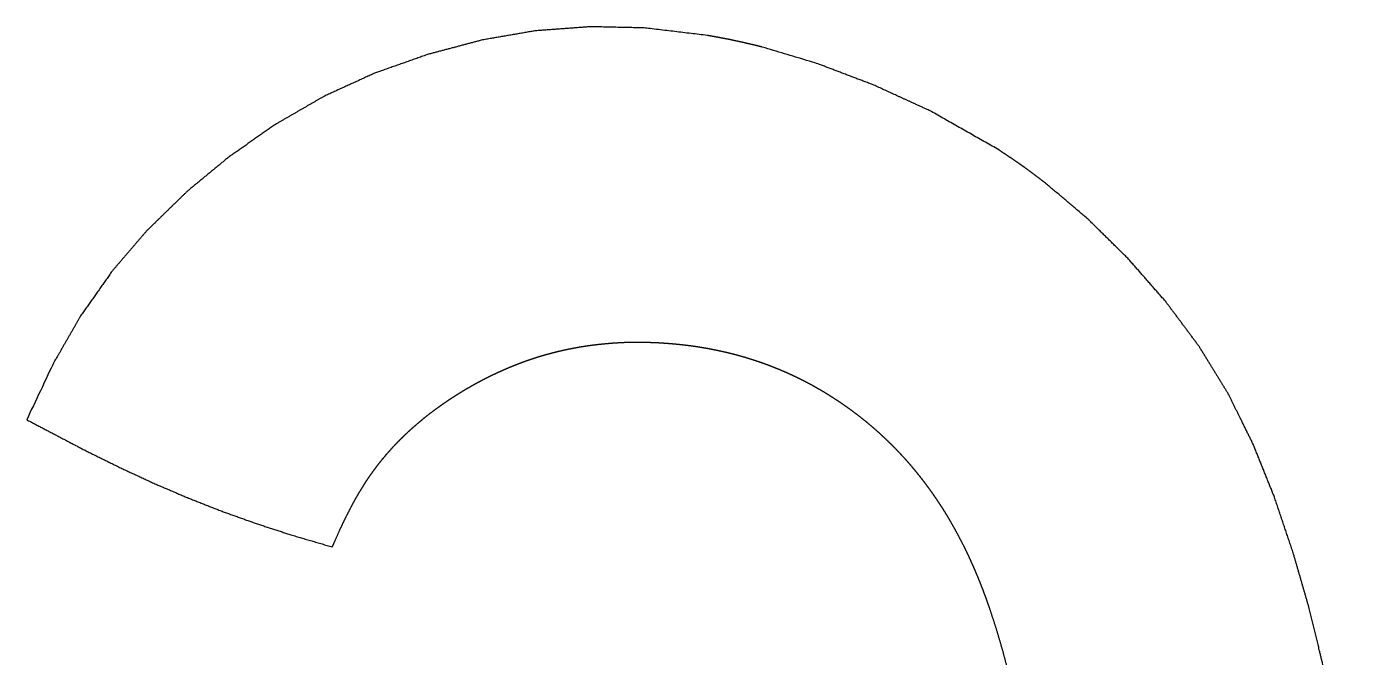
# Model space of a CAD drawing. Header units: feet. Extents: x 3.9 to 4.35, y 0.02 to 1.11.
# Drawn here: x 4.088 to 4.3469, y 0.9882 to 1.1102 of the extents above; entities that cross this region are included whole.
import ezdxf

# ---------------------------------------------------------------- set-up
doc = ezdxf.new("R2010")
doc.units = ezdxf.units.FT
doc.header["$MEASUREMENT"] = 0
doc.layers.add('Standard', color=178, linetype='Continuous', true_color=0x000000)

msp = doc.modelspace()

# ---------------------------------------------------------------- linework, layer by layer
at = {"layer": 'Standard'}
for points, knots in [([(4.21984, 1.10856), (4.21377, 1.10928), (4.2077, 1.11001), (4.20245, 1.11013), (4.19719, 1.11024), (4.19186, 1.10985), (4.18652, 1.10945), (4.1814, 1.10857), (4.17629, 1.10769), (4.17102, 1.10629), (4.16574, 1.10489), (4.16061, 1.10308), (4.15547, 1.10127), (4.15057, 1.09904), (4.14567, 1.09681), (4.141, 1.09411), (4.13632, 1.09141), (4.13168, 1.08817), (4.12705, 1.08493), (4.12311, 1.08167), (4.11916, 1.07842), (4.1152, 1.07456), (4.11124, 1.0707), (4.10792, 1.06683), (4.10461, 1.06297), (4.10154, 1.05861), (4.09847, 1.05424), (4.09584, 1.04967), (4.09321, 1.04509), (4.09063, 1.03963), (4.08804, 1.03417)], [192, 192, 192, 194.18018, 194.18018, 202.900901, 202.900901, 214.891892, 214.891892, 225.792793, 225.792793, 233.423423, 233.423423, 238.873874, 238.873874, 249.774775, 249.774775, 259.585586, 259.585586, 266.126126, 266.126126, 272.666667, 272.666667, 282.477477, 282.477477, 291.198198, 291.198198, 302.099099, 302.099099, 311.90991, 311.90991, 313, 313, 313]), ([(4.21984, 1.10856, 0.10032), (4.21377, 1.10928, 0.10032), (4.2077, 1.11001, 0.10032), (4.20245, 1.11013, 0.10032), (4.19719, 1.11024, 0.10032), (4.19186, 1.10985, 0.10032), (4.18652, 1.10945, 0.10032), (4.1814, 1.10857, 0.10032), (4.17629, 1.10769, 0.10032), (4.17102, 1.10629, 0.10032), (4.16574, 1.10489, 0.10032), (4.16061, 1.10308, 0.10032), (4.15547, 1.10127, 0.10032), (4.15057, 1.09904, 0.10032), (4.14567, 1.09681, 0.10032), (4.141, 1.09411, 0.10032), (4.13632, 1.09141, 0.10032), (4.13168, 1.08817, 0.10032), (4.12705, 1.08493, 0.10032), (4.12311, 1.08167, 0.10032), (4.11916, 1.07842, 0.10032), (4.1152, 1.07456, 0.10032), (4.11124, 1.0707, 0.10032), (4.10792, 1.06683, 0.10032), (4.10461, 1.06297, 0.10032), (4.10154, 1.05861, 0.10032), (4.09847, 1.05424, 0.10032), (4.09584, 1.04967, 0.10032), (4.09321, 1.04509, 0.10032), (4.09063, 1.03963, 0.10032), (4.08804, 1.03417, 0.10032)], [192, 192, 192, 194.18018, 194.18018, 202.900901, 202.900901, 214.891892, 214.891892, 225.792793, 225.792793, 233.423423, 233.423423, 238.873874, 238.873874, 249.774775, 249.774775, 259.585586, 259.585586, 266.126126, 266.126126, 272.666667, 272.666667, 282.477477, 282.477477, 291.198198, 291.198198, 302.099099, 302.099099, 311.90991, 311.90991, 313, 313, 313]), ([(4.22411, 1.10777), (4.22304, 1.10797), (4.22198, 1.10818), (4.22091, 1.10837), (4.21984, 1.10856)], [190, 190, 190, 191, 191, 192, 192, 192]), ([(4.22411, 1.10777, 0.10032), (4.22304, 1.10797, 0.10032), (4.22198, 1.10818, 0.10032), (4.22091, 1.10837, 0.10032), (4.21984, 1.10856, 0.10032)], [190, 190, 190, 191, 191, 192, 192, 192]), ([(4.23048, 1.10631), (4.22942, 1.10657), (4.22836, 1.10683), (4.2273, 1.10707), (4.22624, 1.10731), (4.22518, 1.10754), (4.22411, 1.10777)], [187, 187, 187, 188, 188, 189, 189, 190, 190, 190]), ([(4.23048, 1.10631, 0.10032), (4.22942, 1.10657, 0.10032), (4.22836, 1.10683, 0.10032), (4.2273, 1.10707, 0.10032), (4.22624, 1.10731, 0.10032), (4.22518, 1.10754, 0.10032), (4.22411, 1.10777, 0.10032)], [187, 187, 187, 188, 188, 189, 189, 190, 190, 190]), ([(4.27626, 1.08642), (4.26959, 1.09021), (4.26293, 1.09399), (4.25746, 1.09649), (4.25199, 1.09898), (4.24648, 1.10107), (4.24096, 1.10317), (4.23572, 1.10474), (4.23048, 1.10631)], [164, 164, 164, 168.6, 168.6, 176.266667, 176.266667, 185.466667, 185.466667, 187, 187, 187]), ([(4.27626, 1.08642, 0.10032), (4.26959, 1.09021, 0.10032), (4.26293, 1.09399, 0.10032), (4.25746, 1.09649, 0.10032), (4.25199, 1.09898, 0.10032), (4.24648, 1.10107, 0.10032), (4.24096, 1.10317, 0.10032), (4.23572, 1.10474, 0.10032), (4.23048, 1.10631, 0.10032)], [164, 164, 164, 168.6, 168.6, 176.266667, 176.266667, 185.466667, 185.466667, 187, 187, 187]), ([(4.28514, 1.08011), (4.28427, 1.08077), (4.28341, 1.08143), (4.28254, 1.08208), (4.28166, 1.08272), (4.28122, 1.08304), (4.28077, 1.08335), (4.28033, 1.08367), (4.27988, 1.08398), (4.27898, 1.0846), (4.27808, 1.08521), (4.27717, 1.08581), (4.27626, 1.08642)], [158, 158, 158, 159, 159, 160, 160, 161, 161, 162, 162, 163, 163, 164, 164, 164]), ([(4.28514, 1.08011, 0.10032), (4.28427, 1.08077, 0.10032), (4.28341, 1.08143, 0.10032), (4.28254, 1.08208, 0.10032), (4.28166, 1.08272, 0.10032), (4.28122, 1.08304, 0.10032), (4.28077, 1.08335, 0.10032), (4.28033, 1.08367, 0.10032), (4.27988, 1.08398, 0.10032), (4.27898, 1.0846, 0.10032), (4.27808, 1.08521, 0.10032), (4.27717, 1.08581, 0.10032), (4.27626, 1.08642, 0.10032)], [158, 158, 158, 159, 159, 160, 160, 161, 161, 162, 162, 163, 163, 164, 164, 164]), ([(4.34141, 0.82256), (4.34316, 0.84209), (4.34491, 0.86161), (4.34544, 0.87085), (4.34597, 0.88009), (4.34624, 0.88777), (4.3465, 0.89546), (4.34669, 0.90469), (4.34687, 0.91393), (4.34677, 0.92077), (4.34666, 0.92762), (4.34626, 0.93441), (4.34585, 0.9412), (4.34533, 0.94641), (4.34481, 0.95162), (4.34413, 0.95681), (4.34345, 0.962), (4.34254, 0.9677), (4.34162, 0.9734), (4.34033, 0.98008), (4.33903, 0.98677), (4.3377, 0.99225), (4.33637, 0.99774), (4.3348, 1.00317), (4.33322, 1.00861), (4.33143, 1.01391), (4.32964, 1.01922), (4.32759, 1.02432), (4.32554, 1.02942), (4.32312, 1.03431), (4.3207, 1.0392), (4.31788, 1.0438), (4.31505, 1.04839), (4.3118, 1.05275), (4.30855, 1.0571), (4.30493, 1.06123), (4.30131, 1.06536), (4.29739, 1.06922), (4.29347, 1.07308), (4.2893, 1.0766), (4.28514, 1.08011)], [78, 78, 78, 80.105263, 80.105263, 82.210526, 82.210526, 83.263158, 83.263158, 85.368421, 85.368421, 88.526316, 88.526316, 91.684211, 91.684211, 94.842105, 94.842105, 98, 98, 100.105263, 100.105263, 103.263158, 103.263158, 108.526316, 108.526316, 112.736842, 112.736842, 116.947368, 116.947368, 122.210526, 122.210526, 129.578947, 129.578947, 140.105263, 140.105263, 146.421053, 146.421053, 151.684211, 151.684211, 156.947368, 156.947368, 158, 158, 158]), ([(4.34141, 0.82256, 0.10032), (4.34316, 0.84209, 0.10032), (4.34491, 0.86161, 0.10032), (4.34544, 0.87085, 0.10032), (4.34597, 0.88009, 0.10032), (4.34624, 0.88777, 0.10032), (4.3465, 0.89546, 0.10032), (4.34669, 0.90469, 0.10032), (4.34687, 0.91393, 0.10032), (4.34677, 0.92077, 0.10032), (4.34666, 0.92762, 0.10032), (4.34626, 0.93441, 0.10032), (4.34585, 0.9412, 0.10032), (4.34533, 0.94641, 0.10032), (4.34481, 0.95162, 0.10032), (4.34413, 0.95681, 0.10032), (4.34345, 0.962, 0.10032), (4.34254, 0.9677, 0.10032), (4.34162, 0.9734, 0.10032), (4.34033, 0.98008, 0.10032), (4.33903, 0.98677, 0.10032), (4.3377, 0.99225, 0.10032), (4.33637, 0.99774, 0.10032), (4.3348, 1.00317, 0.10032), (4.33322, 1.00861, 0.10032), (4.33143, 1.01391, 0.10032), (4.32964, 1.01922, 0.10032), (4.32759, 1.02432, 0.10032), (4.32554, 1.02942, 0.10032), (4.32312, 1.03431, 0.10032), (4.3207, 1.0392, 0.10032), (4.31788, 1.0438, 0.10032), (4.31505, 1.04839, 0.10032), (4.3118, 1.05275, 0.10032), (4.30855, 1.0571, 0.10032), (4.30493, 1.06123, 0.10032), (4.30131, 1.06536, 0.10032), (4.29739, 1.06922, 0.10032), (4.29347, 1.07308, 0.10032), (4.2893, 1.0766, 0.10032), (4.28514, 1.08011, 0.10032)], [78, 78, 78, 80.105263, 80.105263, 82.210526, 82.210526, 83.263158, 83.263158, 85.368421, 85.368421, 88.526316, 88.526316, 91.684211, 91.684211, 94.842105, 94.842105, 98, 98, 100.105263, 100.105263, 103.263158, 103.263158, 108.526316, 108.526316, 112.736842, 112.736842, 116.947368, 116.947368, 122.210526, 122.210526, 129.578947, 129.578947, 140.105263, 140.105263, 146.421053, 146.421053, 151.684211, 151.684211, 156.947368, 156.947368, 158, 158, 158]), ([(4.19776, 1.04865), (4.19835, 1.04872), (4.19895, 1.04879), (4.19955, 1.04885), (4.20015, 1.04891)], [368, 368, 368, 369, 369, 370, 370, 370]), ([(4.19776, 1.04865, 0.10032), (4.19835, 1.04872, 0.10032), (4.19895, 1.04879, 0.10032), (4.19955, 1.04885, 0.10032), (4.20015, 1.04891, 0.10032)], [368, 368, 368, 369, 369, 370, 370, 370]), ([(4.20015, 1.04891), (4.20075, 1.04896), (4.20135, 1.04901), (4.20195, 1.04905), (4.20255, 1.04909)], [370, 370, 370, 371, 371, 372, 372, 372]), ([(4.20015, 1.04891, 0.10032), (4.20075, 1.04896, 0.10032), (4.20135, 1.04901, 0.10032), (4.20195, 1.04905, 0.10032), (4.20255, 1.04909, 0.10032)], [370, 370, 370, 371, 371, 372, 372, 372]), ([(4.17815, 1.0428), (4.1787, 1.04306), (4.17925, 1.04332), (4.17981, 1.04357), (4.18036, 1.04382)], [351, 351, 351, 352, 352, 353, 353, 353]), ([(4.17815, 1.0428, 0.10032), (4.1787, 1.04306, 0.10032), (4.17925, 1.04332, 0.10032), (4.17981, 1.04357, 0.10032), (4.18036, 1.04382, 0.10032)], [351, 351, 351, 352, 352, 353, 353, 353]), ([(4.26242, 1.0213), (4.26283, 1.02074), (4.26323, 1.02018), (4.26362, 1.01962), (4.26402, 1.01905)], [32, 32, 32, 33, 33, 34, 34, 34]), ([(4.26242, 1.0213, 0.10032), (4.26283, 1.02074, 0.10032), (4.26323, 1.02018, 0.10032), (4.26362, 1.01962, 0.10032), (4.26402, 1.01905, 0.10032)], [32, 32, 32, 33, 33, 34, 34, 34]), ([(4.26553, 1.01675), (4.26589, 1.01616), (4.26625, 1.01557), (4.2666, 1.01498), (4.26696, 1.01439)], [36, 36, 36, 37, 37, 38, 38, 38]), ([(4.26553, 1.01675, 0.10032), (4.26589, 1.01616, 0.10032), (4.26625, 1.01557, 0.10032), (4.2666, 1.01498, 0.10032), (4.26696, 1.01439, 0.10032)], [36, 36, 36, 37, 37, 38, 38, 38]), ([(4.14723, 1.00954), (4.14746, 1.01007), (4.14768, 1.01059), (4.14822, 1.0118), (4.14875, 1.01301)], [321, 321, 321, 322, 322, 323, 323, 323]), ([(4.14723, 1.00954, 0.10032), (4.14746, 1.01007, 0.10032), (4.14768, 1.01059, 0.10032), (4.14822, 1.0118, 0.10032), (4.14875, 1.01301, 0.10032)], [321, 321, 321, 322, 322, 323, 323, 323])]:
    msp.add_open_spline(points, degree=2, knots=knots, dxfattribs=at)
for points in [[(4.21984, 1.10856), (4.21984, 1.10856, 0.05016), (4.21984, 1.10856, 0.10032)], [(4.22411, 1.10777), (4.22411, 1.10777, 0.05016), (4.22411, 1.10777, 0.10032)], [(4.23048, 1.10631), (4.23048, 1.10631, 0.05016), (4.23048, 1.10631, 0.10032)], [(4.27626, 1.08642), (4.27626, 1.08642, 0.05016), (4.27626, 1.08642, 0.10032)], [(4.28514, 1.08011), (4.28514, 1.08011, 0.05016), (4.28514, 1.08011, 0.10032)], [(4.1942, 1.04809), (4.19479, 1.0482), (4.19538, 1.0483)], [(4.1942, 1.04809, 0.10032), (4.19479, 1.0482, 0.10032), (4.19538, 1.0483, 0.10032)], [(4.19538, 1.0483), (4.19597, 1.04839), (4.19657, 1.04849)], [(4.19538, 1.0483, 0.10032), (4.19597, 1.04839, 0.10032), (4.19657, 1.04849, 0.10032)], [(4.19538, 1.0483), (4.19538, 1.0483, 0.05016), (4.19538, 1.0483, 0.10032)], [(4.19657, 1.04849), (4.19716, 1.04857), (4.19776, 1.04865)], [(4.19657, 1.04849, 0.10032), (4.19716, 1.04857, 0.10032), (4.19776, 1.04865, 0.10032)], [(4.19657, 1.04849), (4.19657, 1.04849, 0.05016), (4.19657, 1.04849, 0.10032)], [(4.19776, 1.04865), (4.19776, 1.04865, 0.05016), (4.19776, 1.04865, 0.10032)], [(4.20015, 1.04891), (4.20015, 1.04891, 0.05016), (4.20015, 1.04891, 0.10032)], [(4.20255, 1.04909), (4.20315, 1.04912), (4.20375, 1.04915)], [(4.20255, 1.04909, 0.10032), (4.20315, 1.04912, 0.10032), (4.20375, 1.04915, 0.10032)], [(4.20255, 1.04909), (4.20255, 1.04909, 0.05016), (4.20255, 1.04909, 0.10032)], [(4.20375, 1.04915), (4.20435, 1.04916), (4.20495, 1.04918)], [(4.20375, 1.04915, 0.10032), (4.20435, 1.04916, 0.10032), (4.20495, 1.04918, 0.10032)], [(4.20375, 1.04915), (4.20375, 1.04915, 0.05016), (4.20375, 1.04915, 0.10032)], [(4.20495, 1.04918), (4.20565, 1.04919), (4.20635, 1.0492)], [(4.20495, 1.04918, 0.10032), (4.20565, 1.04919, 0.10032), (4.20635, 1.0492, 0.10032)], [(4.20495, 1.04918), (4.20495, 1.04918, 0.05016), (4.20495, 1.04918, 0.10032)], [(4.20635, 1.0492), (4.20635, 1.0492, 0.05016), (4.20635, 1.0492, 0.10032)], [(4.20635, 1.0492), (4.20705, 1.04919), (4.20774, 1.04918)], [(4.20635, 1.0492, 0.10032), (4.20705, 1.04919, 0.10032), (4.20774, 1.04918, 0.10032)], [(4.20774, 1.04918), (4.20774, 1.04918, 0.05016), (4.20774, 1.04918, 0.10032)], [(4.20774, 1.04918), (4.20844, 1.04916), (4.20914, 1.04914)], [(4.20774, 1.04918, 0.10032), (4.20844, 1.04916, 0.10032), (4.20914, 1.04914, 0.10032)], [(4.20914, 1.04914), (4.20914, 1.04914, 0.05016), (4.20914, 1.04914, 0.10032)], [(4.20914, 1.04914), (4.20984, 1.04911), (4.21054, 1.04908)], [(4.20914, 1.04914, 0.10032), (4.20984, 1.04911, 0.10032), (4.21054, 1.04908, 0.10032)], [(4.21054, 1.04908), (4.21054, 1.04908, 0.05016), (4.21054, 1.04908, 0.10032)], [(4.21054, 1.04908), (4.2113, 1.04903), (4.21205, 1.04898)], [(4.21054, 1.04908, 0.10032), (4.2113, 1.04903, 0.10032), (4.21205, 1.04898, 0.10032)], [(4.21205, 1.04898), (4.21205, 1.04898, 0.05016), (4.21205, 1.04898, 0.10032)], [(4.21205, 1.04898), (4.21281, 1.04891), (4.21356, 1.04885)], [(4.21205, 1.04898, 0.10032), (4.21281, 1.04891, 0.10032), (4.21356, 1.04885, 0.10032)], [(4.21356, 1.04885), (4.21356, 1.04885, 0.05016), (4.21356, 1.04885, 0.10032)], [(4.21356, 1.04885), (4.21432, 1.04877), (4.21507, 1.04869)], [(4.21356, 1.04885, 0.10032), (4.21432, 1.04877, 0.10032), (4.21507, 1.04869, 0.10032)], [(4.21507, 1.04869), (4.21507, 1.04869, 0.05016), (4.21507, 1.04869, 0.10032)], [(4.21507, 1.04869), (4.21582, 1.0486), (4.21658, 1.04851)], [(4.21507, 1.04869, 0.10032), (4.21582, 1.0486, 0.10032), (4.21658, 1.04851, 0.10032)], [(4.21658, 1.04851), (4.21658, 1.04851, 0.05016), (4.21658, 1.04851, 0.10032)], [(4.21658, 1.04851), (4.21738, 1.04839), (4.21818, 1.04828)], [(4.21658, 1.04851, 0.10032), (4.21738, 1.04839, 0.10032), (4.21818, 1.04828, 0.10032)], [(4.21818, 1.04828), (4.21818, 1.04828, 0.05016), (4.21818, 1.04828, 0.10032)], [(4.21818, 1.04828), (4.21898, 1.04814), (4.21978, 1.04801)], [(4.21818, 1.04828, 0.10032), (4.21898, 1.04814, 0.10032), (4.21978, 1.04801, 0.10032)], [(4.18375, 1.0452), (4.18433, 1.04541), (4.1849, 1.04562)], [(4.18375, 1.0452, 0.10032), (4.18433, 1.04541, 0.10032), (4.1849, 1.04562, 0.10032)], [(4.1849, 1.04562), (4.18548, 1.04582), (4.18605, 1.04601)], [(4.1849, 1.04562, 0.10032), (4.18548, 1.04582, 0.10032), (4.18605, 1.04601, 0.10032)], [(4.1849, 1.04562), (4.1849, 1.04562, 0.05016), (4.1849, 1.04562, 0.10032)], [(4.18605, 1.04601), (4.18663, 1.0462), (4.1872, 1.04638)], [(4.18605, 1.04601, 0.10032), (4.18663, 1.0462, 0.10032), (4.1872, 1.04638, 0.10032)], [(4.18605, 1.04601), (4.18605, 1.04601, 0.05016), (4.18605, 1.04601, 0.10032)], [(4.1872, 1.04638), (4.18778, 1.04655), (4.18835, 1.04672)], [(4.1872, 1.04638, 0.10032), (4.18778, 1.04655, 0.10032), (4.18835, 1.04672, 0.10032)], [(4.1872, 1.04638), (4.1872, 1.04638, 0.05016), (4.1872, 1.04638, 0.10032)], [(4.18835, 1.04672), (4.18893, 1.04688), (4.18951, 1.04704)], [(4.18835, 1.04672, 0.10032), (4.18893, 1.04688, 0.10032), (4.18951, 1.04704, 0.10032)], [(4.18835, 1.04672), (4.18835, 1.04672, 0.05016), (4.18835, 1.04672, 0.10032)], [(4.18951, 1.04704), (4.19009, 1.04719), (4.19067, 1.04734)], [(4.18951, 1.04704, 0.10032), (4.19009, 1.04719, 0.10032), (4.19067, 1.04734, 0.10032)], [(4.18951, 1.04704), (4.18951, 1.04704, 0.05016), (4.18951, 1.04704, 0.10032)], [(4.19067, 1.04734), (4.19126, 1.04747), (4.19184, 1.04761)], [(4.19067, 1.04734, 0.10032), (4.19126, 1.04747, 0.10032), (4.19184, 1.04761, 0.10032)], [(4.19067, 1.04734), (4.19067, 1.04734, 0.05016), (4.19067, 1.04734, 0.10032)], [(4.19184, 1.04761), (4.19243, 1.04774), (4.19302, 1.04786)], [(4.19184, 1.04761, 0.10032), (4.19243, 1.04774, 0.10032), (4.19302, 1.04786, 0.10032)], [(4.19184, 1.04761), (4.19184, 1.04761, 0.05016), (4.19184, 1.04761, 0.10032)], [(4.19302, 1.04786), (4.19361, 1.04798), (4.1942, 1.04809)], [(4.19302, 1.04786, 0.10032), (4.19361, 1.04798, 0.10032), (4.1942, 1.04809, 0.10032)], [(4.19302, 1.04786), (4.19302, 1.04786, 0.05016), (4.19302, 1.04786, 0.10032)], [(4.1942, 1.04809), (4.1942, 1.04809, 0.05016), (4.1942, 1.04809, 0.10032)], [(4.21978, 1.04801), (4.22057, 1.04786), (4.22137, 1.0477)], [(4.21978, 1.04801, 0.10032), (4.22057, 1.04786, 0.10032), (4.22137, 1.0477, 0.10032)], [(4.21978, 1.04801), (4.21978, 1.04801, 0.05016), (4.21978, 1.04801, 0.10032)], [(4.22137, 1.0477), (4.22137, 1.0477, 0.05016), (4.22137, 1.0477, 0.10032)], [(4.22137, 1.0477), (4.22216, 1.04753), (4.22295, 1.04736)], [(4.22137, 1.0477, 0.10032), (4.22216, 1.04753, 0.10032), (4.22295, 1.04736, 0.10032)], [(4.22295, 1.04736), (4.22295, 1.04736, 0.05016), (4.22295, 1.04736, 0.10032)], [(4.22295, 1.04736), (4.22364, 1.0472), (4.22433, 1.04704)], [(4.22295, 1.04736, 0.10032), (4.22364, 1.0472, 0.10032), (4.22433, 1.04704, 0.10032)], [(4.22433, 1.04704), (4.22433, 1.04704, 0.05016), (4.22433, 1.04704, 0.10032)], [(4.22433, 1.04704), (4.22501, 1.04686), (4.22569, 1.04668)], [(4.22433, 1.04704, 0.10032), (4.22501, 1.04686, 0.10032), (4.22569, 1.04668, 0.10032)], [(4.22569, 1.04668), (4.22569, 1.04668, 0.05016), (4.22569, 1.04668, 0.10032)], [(4.22569, 1.04668), (4.22637, 1.04649), (4.22705, 1.0463)], [(4.22569, 1.04668, 0.10032), (4.22637, 1.04649, 0.10032), (4.22705, 1.0463, 0.10032)], [(4.22705, 1.0463), (4.22705, 1.0463, 0.05016), (4.22705, 1.0463, 0.10032)], [(4.22705, 1.0463), (4.22773, 1.04609), (4.2284, 1.04588)], [(4.22705, 1.0463, 0.10032), (4.22773, 1.04609, 0.10032), (4.2284, 1.04588, 0.10032)], [(4.2284, 1.04588), (4.2284, 1.04588, 0.05016), (4.2284, 1.04588, 0.10032)], [(4.2284, 1.04588), (4.22907, 1.04566), (4.22974, 1.04544)], [(4.2284, 1.04588, 0.10032), (4.22907, 1.04566, 0.10032), (4.22974, 1.04544, 0.10032)], [(4.18036, 1.04382), (4.18092, 1.04406), (4.18149, 1.0443)], [(4.18036, 1.04382, 0.10032), (4.18092, 1.04406, 0.10032), (4.18149, 1.0443, 0.10032)], [(4.18036, 1.04382), (4.18036, 1.04382, 0.05016), (4.18036, 1.04382, 0.10032)], [(4.18149, 1.0443), (4.18205, 1.04453), (4.18262, 1.04476)], [(4.18149, 1.0443, 0.10032), (4.18205, 1.04453, 0.10032), (4.18262, 1.04476, 0.10032)], [(4.18149, 1.0443), (4.18149, 1.0443, 0.05016), (4.18149, 1.0443, 0.10032)], [(4.18262, 1.04476), (4.18318, 1.04498), (4.18375, 1.0452)], [(4.18262, 1.04476, 0.10032), (4.18318, 1.04498, 0.10032), (4.18375, 1.0452, 0.10032)], [(4.18262, 1.04476), (4.18262, 1.04476, 0.05016), (4.18262, 1.04476, 0.10032)], [(4.18375, 1.0452), (4.18375, 1.0452, 0.05016), (4.18375, 1.0452, 0.10032)], [(4.22974, 1.04544), (4.22974, 1.04544, 0.05016), (4.22974, 1.04544, 0.10032)], [(4.22974, 1.04544), (4.23041, 1.04521), (4.23107, 1.04497)], [(4.22974, 1.04544, 0.10032), (4.23041, 1.04521, 0.10032), (4.23107, 1.04497, 0.10032)], [(4.23107, 1.04497), (4.23107, 1.04497, 0.05016), (4.23107, 1.04497, 0.10032)], [(4.23107, 1.04497), (4.23173, 1.04472), (4.23239, 1.04447)], [(4.23107, 1.04497, 0.10032), (4.23173, 1.04472, 0.10032), (4.23239, 1.04447, 0.10032)], [(4.23239, 1.04447), (4.23239, 1.04447, 0.05016), (4.23239, 1.04447, 0.10032)], [(4.23239, 1.04447), (4.23305, 1.04421), (4.2337, 1.04395)], [(4.23239, 1.04447, 0.10032), (4.23305, 1.04421, 0.10032), (4.2337, 1.04395, 0.10032)], [(4.2337, 1.04395), (4.2337, 1.04395, 0.05016), (4.2337, 1.04395, 0.10032)], [(4.2337, 1.04395), (4.23453, 1.04359), (4.23535, 1.04324)], [(4.2337, 1.04395, 0.10032), (4.23453, 1.04359, 0.10032), (4.23535, 1.04324, 0.10032)], [(4.23535, 1.04324), (4.23535, 1.04324, 0.05016), (4.23535, 1.04324, 0.10032)], [(4.23535, 1.04324), (4.23617, 1.04286), (4.23698, 1.04248)], [(4.23535, 1.04324, 0.10032), (4.23617, 1.04286, 0.10032), (4.23698, 1.04248, 0.10032)], [(4.17347, 1.04031), (4.17406, 1.04065), (4.17465, 1.04099)], [(4.17347, 1.04031, 0.10032), (4.17406, 1.04065, 0.10032), (4.17465, 1.04099, 0.10032)], [(4.17465, 1.04099), (4.17525, 1.04131), (4.17585, 1.04163)], [(4.17465, 1.04099, 0.10032), (4.17525, 1.04131, 0.10032), (4.17585, 1.04163, 0.10032)], [(4.17465, 1.04099), (4.17465, 1.04099, 0.05016), (4.17465, 1.04099, 0.10032)], [(4.17585, 1.04163), (4.17645, 1.04195), (4.17705, 1.04226)], [(4.17585, 1.04163, 0.10032), (4.17645, 1.04195, 0.10032), (4.17705, 1.04226, 0.10032)], [(4.17585, 1.04163), (4.17585, 1.04163, 0.05016), (4.17585, 1.04163, 0.10032)], [(4.17705, 1.04226), (4.1776, 1.04253), (4.17815, 1.0428)], [(4.17705, 1.04226, 0.10032), (4.1776, 1.04253, 0.10032), (4.17815, 1.0428, 0.10032)], [(4.17705, 1.04226), (4.17705, 1.04226, 0.05016), (4.17705, 1.04226, 0.10032)], [(4.17815, 1.0428), (4.17815, 1.0428, 0.05016), (4.17815, 1.0428, 0.10032)], [(4.23698, 1.04248), (4.23698, 1.04248, 0.05016), (4.23698, 1.04248, 0.10032)], [(4.23698, 1.04248), (4.23779, 1.04208), (4.23859, 1.04168)], [(4.23698, 1.04248, 0.10032), (4.23779, 1.04208, 0.10032), (4.23859, 1.04168, 0.10032)], [(4.23859, 1.04168), (4.23859, 1.04168, 0.05016), (4.23859, 1.04168, 0.10032)], [(4.23859, 1.04168), (4.23939, 1.04126), (4.24018, 1.04084)], [(4.23859, 1.04168, 0.10032), (4.23939, 1.04126, 0.10032), (4.24018, 1.04084, 0.10032)], [(4.24018, 1.04084), (4.24018, 1.04084, 0.05016), (4.24018, 1.04084, 0.10032)], [(4.24018, 1.04084), (4.24096, 1.04039), (4.24174, 1.03995)], [(4.24018, 1.04084, 0.10032), (4.24096, 1.04039, 0.10032), (4.24174, 1.03995, 0.10032)], [(4.16889, 1.0374), (4.16945, 1.03778), (4.17001, 1.03817)], [(4.16889, 1.0374, 0.10032), (4.16945, 1.03778, 0.10032), (4.17001, 1.03817, 0.10032)], [(4.17001, 1.03817), (4.17058, 1.03853), (4.17115, 1.0389)], [(4.17001, 1.03817, 0.10032), (4.17058, 1.03853, 0.10032), (4.17115, 1.0389, 0.10032)], [(4.17001, 1.03817), (4.17001, 1.03817, 0.05016), (4.17001, 1.03817, 0.10032)], [(4.17115, 1.0389), (4.17173, 1.03926), (4.17231, 1.03962)], [(4.17115, 1.0389, 0.10032), (4.17173, 1.03926, 0.10032), (4.17231, 1.03962, 0.10032)], [(4.17115, 1.0389), (4.17115, 1.0389, 0.05016), (4.17115, 1.0389, 0.10032)], [(4.17231, 1.03962), (4.17289, 1.03997), (4.17347, 1.04031)], [(4.17231, 1.03962, 0.10032), (4.17289, 1.03997, 0.10032), (4.17347, 1.04031, 0.10032)], [(4.17231, 1.03962), (4.17231, 1.03962, 0.05016), (4.17231, 1.03962, 0.10032)], [(4.17347, 1.04031), (4.17347, 1.04031, 0.05016), (4.17347, 1.04031, 0.10032)], [(4.24174, 1.03995), (4.24174, 1.03995, 0.05016), (4.24174, 1.03995, 0.10032)], [(4.24174, 1.03995), (4.24252, 1.03949), (4.24329, 1.03902)], [(4.24174, 1.03995, 0.10032), (4.24252, 1.03949, 0.10032), (4.24329, 1.03902, 0.10032)], [(4.24329, 1.03902), (4.24329, 1.03902, 0.05016), (4.24329, 1.03902, 0.10032)], [(4.24329, 1.03902), (4.24404, 1.03854), (4.2448, 1.03805)], [(4.24329, 1.03902, 0.10032), (4.24404, 1.03854, 0.10032), (4.2448, 1.03805, 0.10032)], [(4.2448, 1.03805), (4.2448, 1.03805, 0.05016), (4.2448, 1.03805, 0.10032)], [(4.2448, 1.03805), (4.24555, 1.03755), (4.24629, 1.03705)], [(4.2448, 1.03805, 0.10032), (4.24555, 1.03755, 0.10032), (4.24629, 1.03705, 0.10032)], [(4.16514, 1.03461), (4.16579, 1.03512), (4.16644, 1.03563)], [(4.16514, 1.03461, 0.10032), (4.16579, 1.03512, 0.10032), (4.16644, 1.03563, 0.10032)], [(4.16644, 1.03563), (4.16711, 1.03612), (4.16778, 1.03662)], [(4.16644, 1.03563, 0.10032), (4.16711, 1.03612, 0.10032), (4.16778, 1.03662, 0.10032)], [(4.16644, 1.03563), (4.16644, 1.03563, 0.05016), (4.16644, 1.03563, 0.10032)], [(4.16778, 1.03662), (4.16833, 1.03701), (4.16889, 1.0374)], [(4.16778, 1.03662, 0.10032), (4.16833, 1.03701, 0.10032), (4.16889, 1.0374, 0.10032)], [(4.16778, 1.03662), (4.16778, 1.03662, 0.05016), (4.16778, 1.03662, 0.10032)], [(4.16889, 1.0374), (4.16889, 1.0374, 0.05016), (4.16889, 1.0374, 0.10032)], [(4.24629, 1.03705), (4.24629, 1.03705, 0.05016), (4.24629, 1.03705, 0.10032)], [(4.24629, 1.03705), (4.24702, 1.03652), (4.24775, 1.036)], [(4.24629, 1.03705, 0.10032), (4.24702, 1.03652, 0.10032), (4.24775, 1.036, 0.10032)], [(4.24775, 1.036), (4.24775, 1.036, 0.05016), (4.24775, 1.036, 0.10032)], [(4.24775, 1.036), (4.24847, 1.03546), (4.24919, 1.03491)], [(4.24775, 1.036, 0.10032), (4.24847, 1.03546, 0.10032), (4.24919, 1.03491, 0.10032)], [(4.08804, 1.03417), (4.08804, 1.03417, 0.05016), (4.08804, 1.03417, 0.10032)], [(4.08804, 1.03417), (4.09378, 1.03116), (4.09952, 1.02815)], [(4.08804, 1.03417, 0.10032), (4.09378, 1.03116, 0.10032), (4.09952, 1.02815, 0.10032)], [(4.16261, 1.03246), (4.16323, 1.03301), (4.16386, 1.03355)], [(4.16261, 1.03246, 0.10032), (4.16323, 1.03301, 0.10032), (4.16386, 1.03355, 0.10032)], [(4.16386, 1.03355), (4.1645, 1.03408), (4.16514, 1.03461)], [(4.16386, 1.03355, 0.10032), (4.1645, 1.03408, 0.10032), (4.16514, 1.03461, 0.10032)], [(4.16386, 1.03355), (4.16386, 1.03355, 0.05016), (4.16386, 1.03355, 0.10032)], [(4.16514, 1.03461), (4.16514, 1.03461, 0.05016), (4.16514, 1.03461, 0.10032)], [(4.24919, 1.03491), (4.24919, 1.03491, 0.05016), (4.24919, 1.03491, 0.10032)], [(4.24919, 1.03491), (4.24989, 1.03435), (4.25059, 1.03379)], [(4.24919, 1.03491, 0.10032), (4.24989, 1.03435, 0.10032), (4.25059, 1.03379, 0.10032)], [(4.25059, 1.03379), (4.25059, 1.03379, 0.05016), (4.25059, 1.03379, 0.10032)], [(4.25059, 1.03379), (4.25128, 1.03321), (4.25197, 1.03263)], [(4.25059, 1.03379, 0.10032), (4.25128, 1.03321, 0.10032), (4.25197, 1.03263, 0.10032)], [(4.15906, 1.02898), (4.15963, 1.02958), (4.16021, 1.03017)], [(4.15906, 1.02898, 0.10032), (4.15963, 1.02958, 0.10032), (4.16021, 1.03017, 0.10032)], [(4.16021, 1.03017), (4.1608, 1.03075), (4.16139, 1.03134)], [(4.16021, 1.03017, 0.10032), (4.1608, 1.03075, 0.10032), (4.16139, 1.03134, 0.10032)], [(4.16021, 1.03017), (4.16021, 1.03017, 0.05016), (4.16021, 1.03017, 0.10032)], [(4.16139, 1.03134), (4.162, 1.0319), (4.16261, 1.03246)], [(4.16139, 1.03134, 0.10032), (4.162, 1.0319, 0.10032), (4.16261, 1.03246, 0.10032)], [(4.16139, 1.03134), (4.16139, 1.03134, 0.05016), (4.16139, 1.03134, 0.10032)], [(4.16261, 1.03246), (4.16261, 1.03246, 0.05016), (4.16261, 1.03246, 0.10032)], [(4.25197, 1.03263), (4.25197, 1.03263, 0.05016), (4.25197, 1.03263, 0.10032)], [(4.25197, 1.03263), (4.25264, 1.03204), (4.25331, 1.03144)], [(4.25197, 1.03263, 0.10032), (4.25264, 1.03204, 0.10032), (4.25331, 1.03144, 0.10032)], [(4.25331, 1.03144), (4.25331, 1.03144, 0.05016), (4.25331, 1.03144, 0.10032)], [(4.25331, 1.03144), (4.25397, 1.03082), (4.25462, 1.03021)], [(4.25331, 1.03144, 0.10032), (4.25397, 1.03082, 0.10032), (4.25462, 1.03021, 0.10032)], [(4.25462, 1.03021), (4.25462, 1.03021, 0.05016), (4.25462, 1.03021, 0.10032)], [(4.25462, 1.03021), (4.25526, 1.02958), (4.2559, 1.02895)], [(4.25462, 1.03021, 0.10032), (4.25526, 1.02958, 0.10032), (4.2559, 1.02895, 0.10032)], [(4.09952, 1.02815), (4.09952, 1.02815, 0.05016), (4.09952, 1.02815, 0.10032)], [(4.09952, 1.02815), (4.10288, 1.02649), (4.10624, 1.02484)], [(4.09952, 1.02815, 0.10032), (4.10288, 1.02649, 0.10032), (4.10624, 1.02484, 0.10032)], [(4.15705, 1.02668), (4.1575, 1.02721), (4.15795, 1.02774)], [(4.15705, 1.02668, 0.10032), (4.1575, 1.02721, 0.10032), (4.15795, 1.02774, 0.10032)], [(4.15795, 1.02774), (4.1585, 1.02836), (4.15906, 1.02898)], [(4.15795, 1.02774, 0.10032), (4.1585, 1.02836, 0.10032), (4.15906, 1.02898, 0.10032)], [(4.15795, 1.02774), (4.15795, 1.02774, 0.05016), (4.15795, 1.02774, 0.10032)], [(4.15906, 1.02898), (4.15906, 1.02898, 0.05016), (4.15906, 1.02898, 0.10032)], [(4.2559, 1.02895), (4.2559, 1.02895, 0.05016), (4.2559, 1.02895, 0.10032)], [(4.2559, 1.02895), (4.25653, 1.0283), (4.25715, 1.02765)], [(4.2559, 1.02895, 0.10032), (4.25653, 1.0283, 0.10032), (4.25715, 1.02765, 0.10032)], [(4.25715, 1.02765), (4.25715, 1.02765, 0.05016), (4.25715, 1.02765, 0.10032)], [(4.25715, 1.02765), (4.25761, 1.02714), (4.25808, 1.02664)], [(4.25715, 1.02765, 0.10032), (4.25761, 1.02714, 0.10032), (4.25808, 1.02664, 0.10032)], [(4.15533, 1.02448), (4.15575, 1.02503), (4.15617, 1.02559)], [(4.15533, 1.02448, 0.10032), (4.15575, 1.02503, 0.10032), (4.15617, 1.02559, 0.10032)], [(4.15617, 1.02559), (4.15661, 1.02613), (4.15705, 1.02668)], [(4.15617, 1.02559, 0.10032), (4.15661, 1.02613, 0.10032), (4.15705, 1.02668, 0.10032)], [(4.15617, 1.02559), (4.15617, 1.02559, 0.05016), (4.15617, 1.02559, 0.10032)], [(4.15705, 1.02668), (4.15705, 1.02668, 0.05016), (4.15705, 1.02668, 0.10032)], [(4.25808, 1.02664), (4.25808, 1.02664, 0.05016), (4.25808, 1.02664, 0.10032)], [(4.25808, 1.02664), (4.25853, 1.02612), (4.25899, 1.0256)], [(4.25808, 1.02664, 0.10032), (4.25853, 1.02612, 0.10032), (4.25899, 1.0256, 0.10032)], [(4.25899, 1.0256), (4.25899, 1.0256, 0.05016), (4.25899, 1.0256, 0.10032)], [(4.25899, 1.0256), (4.25943, 1.02508), (4.25988, 1.02455)], [(4.25899, 1.0256, 0.10032), (4.25943, 1.02508, 0.10032), (4.25988, 1.02455, 0.10032)], [(4.10624, 1.02484), (4.10624, 1.02484, 0.05016), (4.10624, 1.02484, 0.10032)], [(4.10624, 1.02484), (4.10953, 1.02331), (4.11283, 1.02179)], [(4.10624, 1.02484, 0.10032), (4.10953, 1.02331, 0.10032), (4.11283, 1.02179, 0.10032)], [(4.15343, 1.0217), (4.1537, 1.02211), (4.15397, 1.02253)], [(4.15343, 1.0217, 0.10032), (4.1537, 1.02211, 0.10032), (4.15397, 1.02253, 0.10032)], [(4.15397, 1.02253), (4.15424, 1.02293), (4.15452, 1.02334)], [(4.15397, 1.02253, 0.10032), (4.15424, 1.02293, 0.10032), (4.15452, 1.02334, 0.10032)], [(4.15397, 1.02253), (4.15397, 1.02253, 0.05016), (4.15397, 1.02253, 0.10032)], [(4.15452, 1.02334), (4.15493, 1.02391), (4.15533, 1.02448)], [(4.15452, 1.02334, 0.10032), (4.15493, 1.02391, 0.10032), (4.15533, 1.02448, 0.10032)], [(4.15452, 1.02334), (4.15452, 1.02334, 0.05016), (4.15452, 1.02334, 0.10032)], [(4.15533, 1.02448), (4.15533, 1.02448, 0.05016), (4.15533, 1.02448, 0.10032)], [(4.25988, 1.02455), (4.25988, 1.02455, 0.05016), (4.25988, 1.02455, 0.10032)], [(4.25988, 1.02455), (4.26031, 1.02402), (4.26075, 1.02348)], [(4.25988, 1.02455, 0.10032), (4.26031, 1.02402, 0.10032), (4.26075, 1.02348, 0.10032)], [(4.26075, 1.02348), (4.26075, 1.02348, 0.05016), (4.26075, 1.02348, 0.10032)], [(4.26075, 1.02348), (4.26117, 1.02294), (4.2616, 1.0224)], [(4.26075, 1.02348, 0.10032), (4.26117, 1.02294, 0.10032), (4.2616, 1.0224, 0.10032)], [(4.2616, 1.0224), (4.2616, 1.0224, 0.05016), (4.2616, 1.0224, 0.10032)], [(4.2616, 1.0224), (4.26201, 1.02185), (4.26242, 1.0213)], [(4.2616, 1.0224, 0.10032), (4.26201, 1.02185, 0.10032), (4.26242, 1.0213, 0.10032)], [(4.11283, 1.02179), (4.11283, 1.02179, 0.05016), (4.11283, 1.02179, 0.10032)], [(4.11283, 1.02179), (4.11609, 1.0204), (4.11935, 1.019)], [(4.11283, 1.02179, 0.10032), (4.11609, 1.0204, 0.10032), (4.11935, 1.019, 0.10032)], [(4.15174, 1.01888), (4.15207, 1.01945), (4.1524, 1.02002)], [(4.15174, 1.01888, 0.10032), (4.15207, 1.01945, 0.10032), (4.1524, 1.02002, 0.10032)], [(4.1524, 1.02002), (4.15292, 1.02086), (4.15343, 1.0217)], [(4.1524, 1.02002, 0.10032), (4.15292, 1.02086, 0.10032), (4.15343, 1.0217, 0.10032)], [(4.1524, 1.02002), (4.1524, 1.02002, 0.05016), (4.1524, 1.02002, 0.10032)], [(4.15343, 1.0217), (4.15343, 1.0217, 0.05016), (4.15343, 1.0217, 0.10032)], [(4.26242, 1.0213), (4.26242, 1.0213, 0.05016), (4.26242, 1.0213, 0.10032)], [(4.11935, 1.019), (4.11935, 1.019, 0.05016), (4.11935, 1.019, 0.10032)], [(4.11935, 1.019), (4.12262, 1.01772), (4.12588, 1.01644)], [(4.11935, 1.019, 0.10032), (4.12262, 1.01772, 0.10032), (4.12588, 1.01644, 0.10032)], [(4.14989, 1.01539), (4.1505, 1.01656), (4.1511, 1.01773)], [(4.14989, 1.01539, 0.10032), (4.1505, 1.01656, 0.10032), (4.1511, 1.01773, 0.10032)], [(4.1511, 1.01773), (4.15142, 1.01831), (4.15174, 1.01888)], [(4.1511, 1.01773, 0.10032), (4.15142, 1.01831, 0.10032), (4.15174, 1.01888, 0.10032)], [(4.1511, 1.01773), (4.1511, 1.01773, 0.05016), (4.1511, 1.01773, 0.10032)], [(4.15174, 1.01888), (4.15174, 1.01888, 0.05016), (4.15174, 1.01888, 0.10032)], [(4.26402, 1.01905), (4.26402, 1.01905, 0.05016), (4.26402, 1.01905, 0.10032)], [(4.26402, 1.01905), (4.2644, 1.01848), (4.26478, 1.01791)], [(4.26402, 1.01905, 0.10032), (4.2644, 1.01848, 0.10032), (4.26478, 1.01791, 0.10032)], [(4.26478, 1.01791), (4.26478, 1.01791, 0.05016), (4.26478, 1.01791, 0.10032)], [(4.26478, 1.01791), (4.26516, 1.01733), (4.26553, 1.01675)], [(4.26478, 1.01791, 0.10032), (4.26516, 1.01733, 0.10032), (4.26553, 1.01675, 0.10032)], [(4.12588, 1.01644), (4.12588, 1.01644, 0.05016), (4.12588, 1.01644, 0.10032)], [(4.12588, 1.01644), (4.12918, 1.01526), (4.13248, 1.01408)], [(4.12588, 1.01644, 0.10032), (4.12918, 1.01526, 0.10032), (4.13248, 1.01408, 0.10032)], [(4.14875, 1.01301), (4.14932, 1.0142), (4.14989, 1.01539)], [(4.14875, 1.01301, 0.10032), (4.14932, 1.0142, 0.10032), (4.14989, 1.01539, 0.10032)], [(4.14989, 1.01539), (4.14989, 1.01539, 0.05016), (4.14989, 1.01539, 0.10032)], [(4.26553, 1.01675), (4.26553, 1.01675, 0.05016), (4.26553, 1.01675, 0.10032)], [(4.13248, 1.01408), (4.13248, 1.01408, 0.05016), (4.13248, 1.01408, 0.10032)], [(4.13248, 1.01408), (4.13584, 1.01298), (4.1392, 1.01189)], [(4.13248, 1.01408, 0.10032), (4.13584, 1.01298, 0.10032), (4.1392, 1.01189, 0.10032)], [(4.14875, 1.01301), (4.14875, 1.01301, 0.05016), (4.14875, 1.01301, 0.10032)], [(4.26696, 1.01439), (4.26696, 1.01439, 0.05016), (4.26696, 1.01439, 0.10032)], [(4.26696, 1.01439), (4.26763, 1.01319), (4.2683, 1.01199)], [(4.26696, 1.01439, 0.10032), (4.26763, 1.01319, 0.10032), (4.2683, 1.01199, 0.10032)], [(4.2683, 1.01199), (4.2683, 1.01199, 0.05016), (4.2683, 1.01199, 0.10032)], [(4.2683, 1.01199), (4.26894, 1.01076), (4.26957, 1.00954)], [(4.2683, 1.01199, 0.10032), (4.26894, 1.01076, 0.10032), (4.26957, 1.00954, 0.10032)], [(4.1392, 1.01189), (4.1392, 1.01189, 0.05016), (4.1392, 1.01189, 0.10032)], [(4.1392, 1.01189), (4.14322, 1.01071), (4.14723, 1.00954)], [(4.1392, 1.01189, 0.10032), (4.14322, 1.01071, 0.10032), (4.14723, 1.00954, 0.10032)], [(4.14723, 1.00954), (4.14723, 1.00954, 0.05016), (4.14723, 1.00954, 0.10032)], [(4.26957, 1.00954), (4.26957, 1.00954, 0.05016), (4.26957, 1.00954, 0.10032)], [(4.26957, 1.00954), (4.27003, 1.00858), (4.27049, 1.00763)], [(4.26957, 1.00954, 0.10032), (4.27003, 1.00858, 0.10032), (4.27049, 1.00763, 0.10032)], [(4.27049, 1.00763), (4.27049, 1.00763, 0.05016), (4.27049, 1.00763, 0.10032)], [(4.27049, 1.00763), (4.27092, 1.00666), (4.27135, 1.0057)], [(4.27049, 1.00763, 0.10032), (4.27092, 1.00666, 0.10032), (4.27135, 1.0057, 0.10032)], [(4.27135, 1.0057), (4.27135, 1.0057, 0.05016), (4.27135, 1.0057, 0.10032)], [(4.27135, 1.0057), (4.27177, 1.00472), (4.27218, 1.00375)], [(4.27135, 1.0057, 0.10032), (4.27177, 1.00472, 0.10032), (4.27218, 1.00375, 0.10032)], [(4.27218, 1.00375), (4.27218, 1.00375, 0.05016), (4.27218, 1.00375, 0.10032)], [(4.27218, 1.00375), (4.27258, 1.00277), (4.27297, 1.00178)], [(4.27218, 1.00375, 0.10032), (4.27258, 1.00277, 0.10032), (4.27297, 1.00178, 0.10032)], [(4.27297, 1.00178), (4.27297, 1.00178, 0.05016), (4.27297, 1.00178, 0.10032)], [(4.27297, 1.00178), (4.27334, 1.00079), (4.27371, 0.9998)], [(4.27297, 1.00178, 0.10032), (4.27334, 1.00079, 0.10032), (4.27371, 0.9998, 0.10032)], [(4.27371, 0.9998), (4.27371, 0.9998, 0.05016), (4.27371, 0.9998, 0.10032)], [(4.27371, 0.9998), (4.27407, 0.9988), (4.27442, 0.99781)], [(4.27371, 0.9998, 0.10032), (4.27407, 0.9988, 0.10032), (4.27442, 0.99781, 0.10032)], [(4.27442, 0.99781), (4.27442, 0.99781, 0.05016), (4.27442, 0.99781, 0.10032)], [(4.27442, 0.99781), (4.27508, 0.99579), (4.27574, 0.99378)], [(4.27442, 0.99781, 0.10032), (4.27508, 0.99579, 0.10032), (4.27574, 0.99378, 0.10032)], [(4.27574, 0.99378), (4.27574, 0.99378, 0.05016), (4.27574, 0.99378, 0.10032)], [(4.27574, 0.99378), (4.27637, 0.99163), (4.277, 0.98948)], [(4.27574, 0.99378, 0.10032), (4.27637, 0.99163, 0.10032), (4.277, 0.98948, 0.10032)], [(4.277, 0.98948), (4.277, 0.98948, 0.05016), (4.277, 0.98948, 0.10032)], [(4.277, 0.98948), (4.27757, 0.98732), (4.27814, 0.98515)], [(4.277, 0.98948, 0.10032), (4.27757, 0.98732, 0.10032), (4.27814, 0.98515, 0.10032)]]:
    msp.add_open_spline(points, degree=2, dxfattribs=at)

doc.saveas('drawing.dxf')
